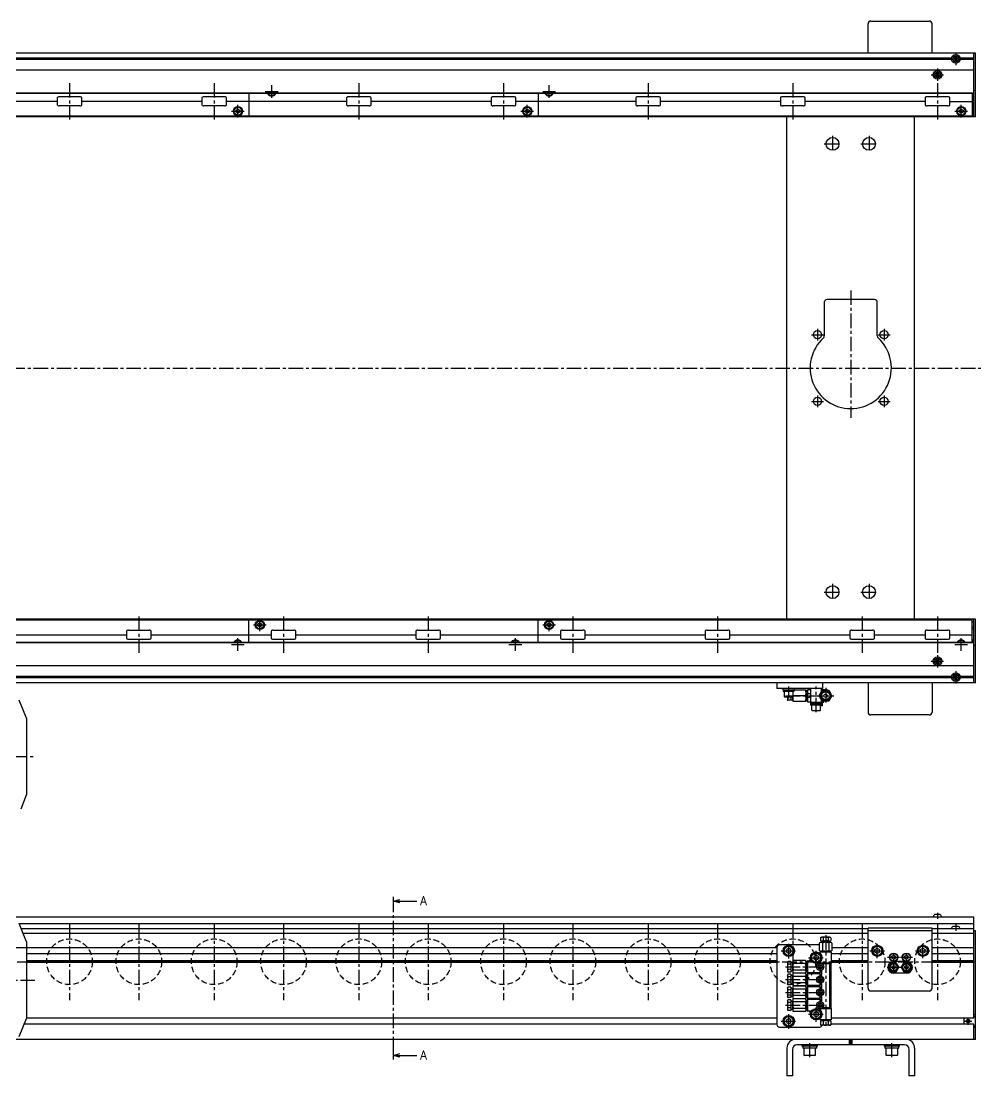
# Model space of a CAD drawing. Extents: x -10 to 2589, y -8 to 1201.
# Drawn here: x 676 to 1722, y 28 to 1183 of the extents above; entities that cross this region are included whole.
import ezdxf

# ---------------------------------------------------------------- set-up
doc = ezdxf.new("R2010")
doc.units = 0
doc.header["$LTSCALE"] = 0.5
doc.linetypes.add('CENTER', pattern=[50.8, 31.75, -6.35, 6.35, -6.35])
doc.linetypes.add('DASHED', pattern=[19.05, 12.7, -6.35])
for name, color, linetype in [('MSM_CENTER', 1, 'CENTER'), ('MSM_CONTINUOUS', 7, 'CONTINUOUS'), ('MSM_DASHED', 4, 'DASHED'), ('MSM_PART_NUMBER', 7, 'CONTINUOUS')]:
    doc.layers.add(name, color=color, linetype=linetype)
doc.styles.get("Standard").update_dxf_attribs({"font": 'txt.shx', "height": 10, "bigfont": 'bigfont.shx'})

# ---------------------------------------------------------------- blocks, each defined once
blk = doc.blocks.new('*U88')
at = {"layer": 'MSM_PART_NUMBER'}
blk.add_text('A', height=10, dxfattribs=at).set_placement((1113.3, 214.9))
blk = doc.blocks.new('*U89')
at = {"layer": 'MSM_PART_NUMBER'}
blk.add_text('A', height=10, dxfattribs=at).set_placement((1113.3, 45.9))

msp = doc.modelspace()

# ---------------------------------------------------------------- linework, layer by layer
at = {"layer": 'MSM_CENTER'}
for p, q in [((1700.3, 1148.8), (1700.3, 1135.3)), ((1693.5, 1142), (1707, 1142)), ((1673.5, 1124.5), (1687, 1124.5)), ((1680.3, 1131.3), (1680.3, 1117.8)), ((729.3, 1115.5), (729.3, 1075.5)), ((887.8, 1115.5), (887.8, 1075.5)), ((950.8, 1099.2), (950.8, 1113.2)), ((1046.3, 1115.5), (1046.3, 1075.5)), ((1204.8, 1115.5), (1204.8, 1075.5)), ((1254.8, 1099.2), (1254.8, 1113.2)), ((1363.3, 1115.5), (1363.3, 1075.5)), ((1521.8, 1115.5), (1521.8, 1075.5)), ((1680.3, 1115.5), (1680.3, 1075.5)), ((943.8, 1106.2), (957.8, 1106.2)), ((1247.8, 1106.2), (1261.8, 1106.2)), ((913.8, 1077.7), (913.8, 1091.8)), ((1230.8, 1077.7), (1230.8, 1091.8)), ((1706.3, 1077.7), (1706.3, 1091.8)), ((906.8, 1084.7), (920.8, 1084.7)), ((1223.8, 1084.7), (1237.8, 1084.7)), ((1699.3, 1084.7), (1713.3, 1084.7)), ((1565.3, 1057.9), (1565.3, 1039.9)), ((1605.3, 1057.9), (1605.3, 1039.9)), ((1556.3, 1048.9), (1574.3, 1048.9)), ((1596.3, 1048.9), (1614.3, 1048.9)), ((1585.3, 888.4), (1585.3, 748.9)), ((1548.8, 846.4), (1548.8, 833.4)), ((1621.8, 846.4), (1621.8, 833.4)), ((1542.3, 839.9), (1555.3, 839.9)), ((1615.3, 839.9), (1628.3, 839.9)), ((359.8, 803.4), (1731.9, 803.4)), ((1542.3, 766.9), (1555.3, 766.9)), ((1548.8, 773.4), (1548.8, 760.4)), ((1615.3, 766.9), (1628.3, 766.9)), ((1621.8, 773.4), (1621.8, 760.4)), ((1565.3, 566.9), (1565.3, 548.9)), ((1605.3, 566.9), (1605.3, 548.9)), ((1556.3, 557.9), (1574.3, 557.9)), ((1596.3, 557.9), (1614.3, 557.9)), ((805.3, 531.3), (805.3, 491.3)), ((930.8, 522), (944.8, 522)), ((937.8, 515), (937.8, 529)), ((963.8, 531.3), (963.8, 491.3)), ((1122.3, 531.3), (1122.3, 491.3)), ((1247.8, 522), (1261.8, 522)), ((1254.8, 515), (1254.8, 529)), ((1280.8, 531.3), (1280.8, 491.3)), ((1439.3, 531.3), (1439.3, 491.3)), ((1597.8, 531.3), (1597.8, 491.3)), ((1680.3, 531.3), (1680.3, 491.3)), ((906.8, 500.5), (920.8, 500.5)), ((913.8, 493.5), (913.8, 507.5)), ((1210.8, 500.5), (1224.8, 500.5)), ((1217.8, 493.5), (1217.8, 507.5)), ((1699.3, 500.5), (1713.3, 500.5)), ((1706.3, 493.5), (1706.3, 507.5)), ((1680.3, 489), (1680.3, 475.5)), ((1673.5, 482.2), (1687, 482.2)), ((1693.5, 464.7), (1707, 464.7)), ((1700.3, 471.5), (1700.3, 458)), ((1517.3, 441.3), (1517.3, 454.4)), ((1547.3, 426.3), (1547.3, 454.4)), ((1557.8, 452.9), (1557.8, 435.9)), ((1513.8, 444.4), (1566.7, 444.4)), ((362.3, 377.7), (692.3, 377.7)), ((1084.3, 55), (1084.3, 215)), ((1680.3, 206.8), (1680.3, 200)), ((729.3, 195), (729.3, 111)), ((805.3, 195), (805.3, 111)), ((887.8, 195), (887.8, 111)), ((963.8, 195), (963.8, 111)), ((1046.3, 195), (1046.3, 111)), ((1122.3, 195), (1122.3, 111)), ((1204.8, 195), (1204.8, 111)), ((1280.8, 195), (1280.8, 111)), ((1363.3, 195), (1363.3, 111)), ((1439.3, 195), (1439.3, 111)), ((1521.8, 195), (1521.8, 111)), ((1597.8, 195), (1597.8, 111)), ((1680.3, 195), (1680.3, 111)), ((1700.3, 193.8), (1700.3, 187)), ((1557.8, 182), (1557.8, 81.5)), ((1509, 165), (1525.5, 165)), ((1517.3, 156.7), (1517.3, 173.3)), ((1547.3, 149.2), (1547.3, 165.8)), ((1606.2, 165), (1622.4, 165)), ((1614.3, 156.9), (1614.3, 173.1)), ((1632.3, 140), (1632.3, 164.6)), ((1646.3, 140), (1646.3, 164.6)), ((1656.2, 165), (1672.4, 165)), ((1664.3, 156.9), (1664.3, 173.1)), ((367.3, 153), (1722.3, 153)), ((1539, 157.5), (1555.5, 157.5)), ((1551.8, 141.5), (1551.8, 153.5)), ((1625.7, 158), (1638.8, 158)), ((1639.7, 158), (1652.8, 158)), ((1513.8, 147.5), (1557.8, 147.5)), ((1551.8, 127.5), (1551.8, 139.5)), ((1625.2, 147), (1653.3, 147)), ((472.3, 133), (692.3, 133)), ((1513.8, 133.5), (1557.8, 133.5)), ((1513.8, 119.5), (1557.8, 119.5)), ((1551.8, 113.5), (1551.8, 125.5)), ((1513.8, 105.5), (1557.8, 105.5)), ((1551.8, 99.5), (1551.8, 111.5)), ((1517.3, 79.7), (1517.3, 96.3)), ((1539, 95.5), (1555.5, 95.5)), ((1547.3, 87.2), (1547.3, 103.8)), ((1509, 88), (1525.5, 88)), ((1709.9, 88), (1717.9, 88)), ((1713.9, 84), (1713.9, 92)), ((1540.3, 48.4), (1540.3, 64)), ((1630.3, 48.4), (1630.3, 64))]:
    msp.add_line(p, q, dxfattribs=at)
at = {"layer": 'MSM_CONTINUOUS'}
for p, q in [((1604.3, 1148.4), (1604.3, 1180.4)), ((1607.3, 1183.4), (1671.3, 1183.4)), ((1674.3, 1148.4), (1674.3, 1180.4)), ((1721.9, 1148.4), (370.7, 1148.4)), ((1720.3, 1148.3), (372.3, 1148.3)), ((1720.3, 1078.4), (1720.3, 1148.4)), ((1721.9, 1078.4), (1721.9, 1148.4)), ((1695.6, 1142.9), (396.9, 1142.9)), ((1695.6, 1141.2), (396.9, 1141.2)), ((1695.5, 1142), (397, 1142)), ((1700.3, 1143.8), (1698.8, 1142.9)), ((1698.8, 1142.9), (1698.8, 1141.2)), ((1698.8, 1141.2), (1700.3, 1140.3)), ((1701.8, 1142.9), (1700.3, 1143.8)), ((1700.3, 1140.3), (1701.8, 1141.2)), ((1701.8, 1141.2), (1701.8, 1142.9)), ((1720.3, 1142.9), (1704.9, 1142.9)), ((1720.3, 1141.2), (1704.9, 1141.2)), ((1720.3, 1142), (1705, 1142)), ((1720.3, 1129.5), (372.3, 1129.5)), ((1679.4, 1126), (1678.5, 1124.5)), ((1678.5, 1124.5), (1679.4, 1123)), ((1679.4, 1126), (1681.1, 1126)), ((1679.4, 1123), (1681.1, 1123)), ((1682, 1124.5), (1681.1, 1126)), ((1681.1, 1123), (1682, 1124.5)), ((1720.3, 1104.1), (372.3, 1104.1)), ((1720.3, 1104.5), (422.3, 1104.5)), ((715.8, 1099.5), (715.8, 1091.5)), ((740.7, 1100.5), (717.8, 1100.5)), ((742.7, 1091.5), (742.7, 1099.5)), ((874.3, 1099.5), (874.3, 1091.5)), ((899.2, 1100.5), (876.3, 1100.5)), ((901.2, 1091.5), (901.2, 1099.5)), ((925.8, 1104.1), (925.8, 1079.4)), ((950.8, 1103.9), (950.4, 1104.1)), ((951.1, 1104.1), (950.8, 1103.9)), ((1032.8, 1099.5), (1032.8, 1091.5)), ((1057.7, 1100.5), (1034.8, 1100.5)), ((1059.7, 1091.5), (1059.7, 1099.5)), ((1191.3, 1099.5), (1191.3, 1091.5)), ((1216.2, 1100.5), (1193.3, 1100.5)), ((1218.2, 1091.5), (1218.2, 1099.5)), ((1242.8, 1104.1), (1242.8, 1079.4)), ((1254.8, 1103.9), (1254.4, 1104.1)), ((1255.1, 1104.1), (1254.8, 1103.9)), ((1349.8, 1099.5), (1349.8, 1091.5)), ((1374.7, 1100.5), (1351.8, 1100.5)), ((1376.7, 1091.5), (1376.7, 1099.5)), ((1508.3, 1099.5), (1508.3, 1091.5)), ((1533.2, 1100.5), (1510.3, 1100.5)), ((1535.2, 1091.5), (1535.2, 1099.5)), ((1666.8, 1099.5), (1666.8, 1091.5)), ((1691.7, 1100.5), (1668.8, 1100.5)), ((1693.7, 1091.5), (1693.7, 1099.5)), ((1718.3, 1104.1), (1718.3, 1079.4)), ((1720.3, 1103.4), (1718.3, 1103.4)), ((1720.3, 1101.4), (1718.3, 1101.4)), ((1721.9, 1107.4), (1720.3, 1107.4)), ((715.8, 1095.5), (584.2, 1095.5)), ((740.7, 1090.5), (717.8, 1090.5)), ((874.3, 1095.5), (742.7, 1095.5)), ((899.2, 1090.5), (876.3, 1090.5)), ((1032.8, 1095.5), (901.2, 1095.5)), ((911.8, 1085.9), (913.8, 1087.1)), ((913.8, 1087.1), (915.8, 1085.9)), ((1057.7, 1090.5), (1034.8, 1090.5)), ((1191.3, 1095.5), (1059.7, 1095.5)), ((1216.2, 1090.5), (1193.3, 1090.5)), ((1349.8, 1095.5), (1218.2, 1095.5)), ((1228.8, 1085.9), (1230.8, 1087.1)), ((1230.8, 1087.1), (1232.8, 1085.9)), ((1374.7, 1090.5), (1351.8, 1090.5)), ((1508.3, 1095.5), (1376.7, 1095.5)), ((1533.2, 1090.5), (1510.3, 1090.5)), ((1666.8, 1095.5), (1535.2, 1095.5)), ((1691.7, 1090.5), (1668.8, 1090.5)), ((1693.7, 1095.5), (1718.3, 1095.5)), ((1704.3, 1085.9), (1706.3, 1087.1)), ((1706.3, 1087.1), (1708.3, 1085.9)), ((1720.3, 1089.4), (1718.3, 1089.4)), ((1720.3, 1087.4), (1718.3, 1087.4)), ((1718.3, 1079.4), (450.3, 1079.4)), ((1721.9, 1078.4), (450.3, 1078.4)), ((911.8, 1083.6), (911.8, 1085.9)), ((913.8, 1082.4), (911.8, 1083.6)), ((915.8, 1083.6), (913.8, 1082.4)), ((915.8, 1085.9), (915.8, 1083.6)), ((1228.8, 1083.6), (1228.8, 1085.9)), ((1230.8, 1082.4), (1228.8, 1083.6)), ((1232.8, 1083.6), (1230.8, 1082.4)), ((1232.8, 1085.9), (1232.8, 1083.6)), ((1515.3, 528.4), (1515.3, 1078.4)), ((1655.3, 528.4), (1655.3, 1078.4)), ((1704.3, 1083.6), (1704.3, 1085.9)), ((1706.3, 1082.4), (1704.3, 1083.6)), ((1708.3, 1083.6), (1706.3, 1082.4)), ((1708.3, 1085.9), (1708.3, 1083.6)), ((1720.3, 1081.9), (1718.3, 1081.9)), ((1611.3, 878.4), (1559.3, 878.4)), ((1556.3, 875.4), (1556.3, 838.5)), ((1614.3, 838.5), (1614.3, 875.4)), ((1721.9, 528.4), (450.3, 528.4)), ((450.3, 527.4), (1718.3, 527.4)), ((925.8, 502.6), (925.8, 527.4)), ((935.8, 523.2), (937.8, 524.4)), ((935.8, 520.9), (935.8, 523.2)), ((937.8, 519.7), (935.8, 520.9)), ((937.8, 524.4), (939.8, 523.2)), ((939.8, 520.9), (937.8, 519.7)), ((939.8, 523.2), (939.8, 520.9)), ((1242.8, 502.6), (1242.8, 527.4)), ((1252.8, 523.2), (1254.8, 524.4)), ((1252.8, 520.9), (1252.8, 523.2)), ((1254.8, 519.7), (1252.8, 520.9)), ((1254.8, 524.4), (1256.8, 523.2)), ((1256.8, 520.9), (1254.8, 519.7)), ((1256.8, 523.2), (1256.8, 520.9)), ((1718.3, 502.6), (1718.3, 527.4)), ((1720.3, 524.9), (1718.3, 524.9)), ((1720.3, 458.4), (1720.3, 528.4)), ((1721.9, 458.4), (1721.9, 528.4)), ((660.2, 511.3), (791.8, 511.3)), ((791.8, 515.3), (791.8, 507.3)), ((793.8, 516.3), (816.7, 516.3)), ((818.7, 507.3), (818.7, 515.3)), ((818.7, 511.3), (950.3, 511.3)), ((950.3, 515.3), (950.3, 507.3)), ((952.3, 516.3), (975.2, 516.3)), ((977.2, 507.3), (977.2, 515.3)), ((977.2, 511.3), (1108.8, 511.3)), ((1108.8, 515.3), (1108.8, 507.3)), ((1110.8, 516.3), (1133.7, 516.3)), ((1135.7, 507.3), (1135.7, 515.3)), ((1135.7, 511.3), (1267.3, 511.3)), ((1267.3, 515.3), (1267.3, 507.3)), ((1269.3, 516.3), (1292.2, 516.3)), ((1294.2, 507.3), (1294.2, 515.3)), ((1294.2, 511.3), (1425.8, 511.3)), ((1425.8, 515.3), (1425.8, 507.3)), ((1427.8, 516.3), (1450.7, 516.3)), ((1452.7, 507.3), (1452.7, 515.3)), ((1452.7, 511.3), (1584.3, 511.3)), ((1584.3, 515.3), (1584.3, 507.3)), ((1586.3, 516.3), (1609.2, 516.3)), ((1611.2, 507.3), (1611.2, 515.3)), ((1611.2, 511.3), (1666.8, 511.3)), ((1666.8, 515.3), (1666.8, 507.3)), ((1668.8, 516.3), (1691.7, 516.3)), ((1693.7, 507.3), (1693.7, 515.3)), ((1693.7, 511.3), (1718.3, 511.3)), ((1720.3, 519.4), (1718.3, 519.4)), ((1720.3, 517.4), (1718.3, 517.4)), ((1720.3, 502.6), (372.3, 502.6)), ((1720.3, 502.2), (422.3, 502.2)), ((793.8, 506.3), (816.7, 506.3)), ((913.4, 502.6), (913.8, 502.9)), ((913.8, 502.9), (914.1, 502.6)), ((952.3, 506.3), (975.2, 506.3)), ((1110.8, 506.3), (1133.7, 506.3)), ((1217.4, 502.6), (1217.8, 502.9)), ((1217.8, 502.9), (1218.1, 502.6)), ((1269.3, 506.3), (1292.2, 506.3)), ((1427.8, 506.3), (1450.7, 506.3)), ((1586.3, 506.3), (1609.2, 506.3)), ((1668.8, 506.3), (1691.7, 506.3)), ((1705.9, 502.6), (1706.3, 502.9)), ((1706.3, 502.9), (1706.6, 502.6)), ((1720.3, 505.4), (1718.3, 505.4)), ((1720.3, 503.4), (1718.3, 503.4)), ((1721.9, 499.4), (1720.3, 499.4)), ((1720.3, 477.2), (372.3, 477.2)), ((1679.4, 483.7), (1678.5, 482.2)), ((1678.5, 482.2), (1679.4, 480.7)), ((1681.1, 483.7), (1679.4, 483.7)), ((1681.1, 480.7), (1679.4, 480.7)), ((1682, 482.2), (1681.1, 483.7)), ((1681.1, 480.7), (1682, 482.2)), ((1695.6, 465.6), (396.9, 465.6)), ((1695.6, 463.9), (396.9, 463.9)), ((1695.5, 464.7), (397, 464.7)), ((1700.3, 466.5), (1698.8, 465.6)), ((1698.8, 465.6), (1698.8, 463.9)), ((1698.8, 463.9), (1700.3, 463)), ((1701.8, 465.6), (1700.3, 466.5)), ((1700.3, 463), (1701.8, 463.9)), ((1701.8, 463.9), (1701.8, 465.6)), ((1720.3, 465.6), (1704.9, 465.6)), ((1720.3, 463.9), (1704.9, 463.9)), ((1720.3, 464.7), (1705, 464.7)), ((1721.9, 458.4), (370.7, 458.4)), ((1720.3, 458.4), (372.3, 458.4)), ((1504.3, 458.4), (1504.3, 452.4)), ((1554.3, 452.4), (1504.3, 452.4)), ((1511, 452.4), (1511, 450.8)), ((1511, 450.8), (1523.5, 450.8)), ((1511.2, 450.8), (1511.2, 449.3)), ((1523.4, 449.3), (1523.4, 450.8)), ((1523.5, 450.8), (1523.5, 452.4)), ((1541.3, 450.9), (1537.8, 450.9)), ((1537.8, 450.9), (1537.8, 437.9)), ((1541.3, 452.4), (1541.3, 437.4)), ((1553.3, 448.6), (1553.3, 452.4)), ((1553.3, 451.4), (1555.8, 451.4)), ((1554.3, 458.4), (1554.3, 452.4)), ((1555.8, 450.6), (1555.8, 451.4)), ((1604.3, 458.4), (1604.3, 426.4)), ((1674.3, 458.4), (1674.3, 426.4)), ((682.3, 419.7), (674.3, 439.7)), ((1511.2, 449.3), (1523.4, 449.3)), ((1512.3, 449.3), (1512.3, 443.8)), ((1512.8, 443.3), (1521.8, 443.3)), ((1515.8, 443.3), (1515.8, 440)), ((1519.8, 439.4), (1515.9, 439.4)), ((1519.8, 443.3), (1519.8, 439.4)), ((1519.8, 440.1), (1521.3, 440.1)), ((1521.3, 443.3), (1521.3, 439.4)), ((1521.3, 439.4), (1521.8, 439.4)), ((1521.8, 443.3), (1521.8, 438.4)), ((1522.3, 443.8), (1522.3, 449.3)), ((1535.7, 444.4), (1522.3, 444.4)), ((1536.3, 450.4), (1523.4, 450.4)), ((1536.3, 450.4), (1536.3, 438.4)), ((1537.8, 449.4), (1536.3, 449.4)), ((1536.3, 439.4), (1537.8, 439.4)), ((1541.3, 446.4), (1537.8, 446.4)), ((1541.3, 442.4), (1537.8, 442.4)), ((1550.8, 444.4), (1554.3, 450.4)), ((1554.3, 438.4), (1550.8, 444.4)), ((1552, 444.4), (1554.9, 449.4)), ((1554.9, 439.4), (1552, 444.4)), ((1553.3, 437.4), (1553.3, 440.2)), ((1554.3, 450.4), (1561.2, 450.4)), ((1554.9, 449.4), (1560.6, 449.4)), ((1560.6, 439.4), (1554.9, 439.4)), ((1560.6, 449.4), (1563.5, 444.4)), ((1563.5, 444.4), (1560.6, 439.4)), ((1561.2, 450.4), (1564.7, 444.4)), ((1564.7, 444.4), (1561.2, 438.4)), ((1521.8, 438.4), (1536.3, 438.4)), ((1537.8, 437.9), (1541.3, 437.9)), ((1541, 437.4), (1555.8, 437.4)), ((1541, 437.4), (1541, 435.8)), ((1541, 435.8), (1553.5, 435.8)), ((1541.2, 435.8), (1541.2, 434.3)), ((1541.2, 434.3), (1553.4, 434.3)), ((1542.3, 434.3), (1542.3, 428.9)), ((1542.9, 428.3), (1551.7, 428.3)), ((1552.3, 428.9), (1552.3, 434.3)), ((1554.3, 433.4), (1552.3, 433.4)), ((1553.4, 434.3), (1553.4, 435.8)), ((1553.5, 435.8), (1553.5, 437.4)), ((1553.5, 436.4), (1553.8, 436.4)), ((1553.8, 433.4), (1553.8, 436.4)), ((1561.2, 438.4), (1554.3, 438.4)), ((1554.3, 433.4), (1554.3, 437.4)), ((1555.8, 437.4), (1555.8, 438.4)), ((682.3, 419.7), (682.3, 335.7)), ((1671.3, 423.4), (1607.3, 423.4)), ((676.3, 320.7), (682.3, 335.7)), ((1084.3, 215), (1084.3, 224)), ((1084.3, 219.5), (1091.3, 221.4)), ((1084.3, 219.5), (1109.9, 219.5)), ((1091.3, 217.6), (1084.3, 219.5)), ((1720.3, 202), (372.3, 202)), ((1683.4, 204.8), (1677.1, 204.8)), ((1720.3, 91.3), (1720.3, 202)), ((682.3, 175), (674.3, 195)), ((1720.3, 194.6), (674.4, 194.6)), ((1604.3, 189), (676.7, 189)), ((1674.3, 190), (1604.3, 190)), ((1604.3, 124), (1604.3, 190)), ((1674.3, 187), (1604.3, 187)), ((1674.3, 124), (1674.3, 190)), ((1720.3, 189), (1674.3, 189)), ((1703.4, 191.8), (1697.1, 191.8)), ((1721.9, 187), (1720.3, 187)), ((1721.9, 68), (1721.9, 187)), ((1604.3, 184), (678.7, 184)), ((682.3, 175), (682.3, 91)), ((1550.8, 173.5), (1550.8, 165.5)), ((1552, 179.2), (1552, 176.3)), ((1563, 174.5), (1552.6, 174.5)), ((1562.2, 180), (1553.4, 180)), ((1553.5, 176), (1553.5, 174.5)), ((1553.5, 176), (1562, 176)), ((1554.3, 173.5), (1554.3, 165.5)), ((1554.9, 179.2), (1554.9, 176.3)), ((1560.6, 179.2), (1560.6, 176.3)), ((1561.2, 173.5), (1561.2, 165.5)), ((1562, 174.5), (1562, 176)), ((1563.5, 179.2), (1563.5, 176.3)), ((1564.7, 173.5), (1564.7, 165.5)), ((1720.3, 184), (1674.3, 184)), ((1504.3, 168.2), (667.3, 168.2)), ((1504.3, 168.5), (1504.3, 84.5)), ((1550.8, 171.5), (1507.3, 171.5)), ((1517.3, 167.9), (1514.8, 166.4)), ((1514.8, 166.4), (1514.8, 163.6)), ((1514.8, 163.6), (1517.3, 162.1)), ((1519.8, 166.4), (1517.3, 167.9)), ((1517.3, 162.1), (1519.8, 163.6)), ((1519.8, 163.6), (1519.8, 166.4)), ((1551.3, 163.5), (1551.3, 162.3)), ((1564.3, 163.5), (1551.3, 163.5)), ((1563, 164.5), (1552.6, 164.5)), ((1552.8, 164.5), (1552.8, 163.5)), ((1562.8, 163.5), (1562.8, 164.5)), ((1564.3, 151.5), (1564.3, 163.5)), ((1604.3, 168.2), (1564.7, 168.2)), ((1611.8, 166.4), (1614.3, 167.9)), ((1611.8, 163.6), (1611.8, 166.4)), ((1614.3, 162.1), (1611.8, 163.6)), ((1614.3, 167.9), (1616.8, 166.4)), ((1616.8, 163.6), (1614.3, 162.1)), ((1616.8, 163.6), (1616.8, 166.4)), ((1661.8, 166.4), (1664.3, 167.9)), ((1661.8, 163.6), (1661.8, 166.4)), ((1664.3, 162.1), (1661.8, 163.6)), ((1664.3, 167.9), (1666.8, 166.4)), ((1666.8, 163.6), (1664.3, 162.1)), ((1666.8, 163.6), (1666.8, 166.4)), ((1720.3, 168.2), (1674.3, 168.2)), ((1504.3, 161.8), (682.3, 161.8)), ((1504.3, 153.9), (682.3, 153.9)), ((1504.3, 153), (682.3, 153)), ((1504.3, 152.1), (682.3, 152.1)), ((1515.8, 151.9), (1515.8, 143.1)), ((1519.8, 153.3), (1516.6, 153.3)), ((1519.8, 150.4), (1516.6, 150.4)), ((1519.8, 153.3), (1519.8, 141.7)), ((1521.3, 151.8), (1519.8, 151.8)), ((1521.8, 152.5), (1521.3, 152.5)), ((1521.3, 152.5), (1521.3, 142.5)), ((1522.3, 154.4), (1521.8, 153.5)), ((1521.8, 153.5), (1521.8, 141.5)), ((1535.7, 154.4), (1522.3, 154.4)), ((1535.7, 151), (1522.3, 151)), ((1536.3, 153.5), (1535.7, 154.4)), ((1536.3, 153.5), (1536.3, 141.5)), ((1537.8, 152.5), (1536.3, 152.5)), ((1537.8, 154), (1537.8, 99)), ((1538.3, 154), (1537.8, 154)), ((1542.3, 153.7), (1537.8, 153.7)), ((1547.3, 160.4), (1544.8, 158.9)), ((1544.8, 158.9), (1544.8, 156.1)), ((1544.8, 156.1), (1547.3, 154.6)), ((1549.8, 158.9), (1547.3, 160.4)), ((1547.3, 154.6), (1549.8, 156.1)), ((1549.8, 156.1), (1549.8, 158.9)), ((1551.6, 153), (1551.6, 151.5)), ((1552.6, 151.5), (1552.8, 151.4)), ((1564.3, 151.5), (1552.6, 151.5)), ((1562.3, 150.6), (1554.2, 150.6)), ((1562.3, 150.6), (1563.8, 151.4)), ((1562.3, 102.4), (1562.3, 150.6)), ((1563.8, 151.2), (1564.3, 151.5)), ((1563.8, 101.6), (1563.8, 151.4)), ((1604.3, 161.8), (1564.3, 161.8)), ((1604.3, 153.9), (1564.3, 153.9)), ((1604.3, 153), (1564.3, 153)), ((1604.3, 152.1), (1564.3, 152.1)), ((1629.3, 152), (1626.4, 147)), ((1626.8, 150.5), (1626.8, 147.5)), ((1627.6, 147), (1629.9, 151)), ((1635.2, 152), (1629.3, 152)), ((1629.9, 151), (1634.6, 151)), ((1630.3, 159.2), (1632.3, 160.3)), ((1630.3, 156.8), (1630.3, 159.2)), ((1632.3, 155.7), (1630.3, 156.8)), ((1632.3, 160.3), (1634.3, 159.2)), ((1634.3, 156.8), (1632.3, 155.7)), ((1633.2, 153.5), (1645.3, 153.5)), ((1634.3, 156.8), (1634.3, 159.2)), ((1634.6, 151), (1636.9, 147)), ((1638.1, 147), (1635.2, 152)), ((1643.3, 152), (1640.4, 147)), ((1641.6, 147), (1643.9, 151)), ((1649.2, 152), (1643.3, 152)), ((1643.9, 151), (1648.6, 151)), ((1644.3, 159.2), (1646.3, 160.3)), ((1644.3, 156.8), (1644.3, 159.2)), ((1646.3, 155.7), (1644.3, 156.8)), ((1646.3, 160.3), (1648.3, 159.2)), ((1648.3, 156.8), (1646.3, 155.7)), ((1648.3, 156.8), (1648.3, 159.2)), ((1648.6, 151), (1650.9, 147)), ((1652.1, 147), (1649.2, 152)), ((1651.8, 147.5), (1651.8, 150.5)), ((1720.3, 161.8), (1674.3, 161.8)), ((1720.3, 153.9), (1674.3, 153.9)), ((1720.3, 153), (1674.3, 153)), ((1720.3, 152.1), (1674.3, 152.1)), ((1519.8, 144.6), (1516.6, 144.6)), ((1519.8, 141.7), (1516.6, 141.7)), ((1519.8, 139.3), (1516.6, 139.3)), ((1519.8, 143.2), (1521.3, 143.2)), ((1519.8, 139.3), (1519.8, 127.7)), ((1521.3, 142.5), (1521.8, 142.5)), ((1521.8, 141.5), (1522.3, 140.6)), ((1522.3, 140.4), (1521.8, 139.5)), ((1521.8, 139.5), (1521.8, 127.5)), ((1535.7, 144), (1522.3, 144)), ((1535.7, 140.6), (1522.3, 140.6)), ((1535.7, 140.4), (1522.3, 140.4)), ((1535.7, 140.6), (1536.3, 141.5)), ((1536.3, 139.5), (1535.7, 140.4)), ((1536.3, 142.5), (1537.8, 142.5)), ((1536.3, 139.5), (1536.3, 127.5)), ((1537.8, 141.3), (1551.6, 141.3)), ((1551.6, 139.7), (1537.8, 139.7)), ((1553.8, 149), (1549.8, 149)), ((1549.8, 146), (1553.8, 146)), ((1551.6, 143.5), (1551.6, 141.3)), ((1551.6, 139.7), (1551.6, 137.5)), ((1553.6, 143.9), (1553.2, 142.9)), ((1553.2, 142.9), (1553.2, 138.1)), ((1626.4, 147), (1629.3, 142)), ((1626.8, 146.5), (1626.8, 143.5)), ((1629.9, 143), (1627.6, 147)), ((1629.3, 142), (1635.2, 142)), ((1634.6, 143), (1629.9, 143)), ((1646.3, 140.5), (1632.3, 140.5)), ((1636.9, 147), (1634.6, 143)), ((1635.2, 142), (1638.1, 147)), ((1640.4, 147), (1643.3, 142)), ((1643.9, 143), (1641.6, 147)), ((1643.3, 142), (1649.2, 142)), ((1648.6, 143), (1643.9, 143)), ((1650.9, 147), (1648.6, 143)), ((1649.2, 142), (1652.1, 147)), ((1651.8, 149.8), (1652, 150)), ((1652.1, 149.8), (1651.8, 149.5)), ((1651.8, 143.5), (1651.8, 146.5)), ((1515.8, 137.9), (1515.8, 129.1)), ((1519.8, 136.4), (1516.6, 136.4)), ((1519.8, 130.6), (1516.6, 130.6)), ((1519.8, 127.7), (1516.6, 127.7)), ((1521.3, 137.8), (1519.8, 137.8)), ((1519.8, 129.2), (1521.3, 129.2)), ((1521.8, 138.5), (1521.3, 138.5)), ((1521.3, 138.5), (1521.3, 128.5)), ((1521.3, 128.5), (1521.8, 128.5)), ((1521.8, 127.5), (1522.3, 126.6)), ((1535.7, 137), (1522.3, 137)), ((1535.7, 130), (1522.3, 130)), ((1535.7, 126.6), (1536.3, 127.5)), ((1537.8, 138.5), (1536.3, 138.5)), ((1536.3, 128.5), (1537.8, 128.5)), ((1537.8, 127.3), (1551.6, 127.3)), ((1553.8, 135), (1549.8, 135)), ((1549.8, 132), (1553.8, 132)), ((1551.6, 129.5), (1551.6, 127.3)), ((1553.2, 128.9), (1553.2, 124.1)), ((1515.8, 123.9), (1515.8, 115.1)), ((1519.8, 125.3), (1516.6, 125.3)), ((1519.8, 122.4), (1516.6, 122.4)), ((1519.8, 116.6), (1516.6, 116.6)), ((1519.8, 125.3), (1519.8, 113.7)), ((1521.3, 123.8), (1519.8, 123.8)), ((1521.8, 124.5), (1521.3, 124.5)), ((1521.3, 124.5), (1521.3, 114.5)), ((1522.3, 126.4), (1521.8, 125.5)), ((1521.8, 125.5), (1521.8, 113.5)), ((1535.7, 126.6), (1522.3, 126.6)), ((1535.7, 126.4), (1522.3, 126.4)), ((1535.7, 123), (1522.3, 123)), ((1535.7, 116), (1522.3, 116)), ((1536.3, 125.5), (1535.7, 126.4)), ((1536.3, 125.5), (1536.3, 113.5)), ((1537.8, 124.5), (1536.3, 124.5)), ((1551.6, 125.7), (1537.8, 125.7)), ((1553.8, 121), (1549.8, 121)), ((1549.8, 118), (1553.8, 118)), ((1551.6, 125.7), (1551.6, 123.5)), ((1671.3, 121), (1607.3, 121)), ((1515.8, 109.9), (1515.8, 101.1)), ((1519.8, 113.7), (1516.6, 113.7)), ((1519.8, 111.3), (1516.6, 111.3)), ((1519.8, 108.4), (1516.6, 108.4)), ((1519.8, 115.2), (1521.3, 115.2)), ((1519.8, 111.3), (1519.8, 99.7)), ((1521.3, 109.8), (1519.8, 109.8)), ((1521.3, 114.5), (1521.8, 114.5)), ((1521.8, 110.5), (1521.3, 110.5)), ((1521.3, 110.5), (1521.3, 100.5)), ((1521.8, 113.5), (1522.3, 112.6)), ((1522.3, 112.4), (1521.8, 111.5)), ((1521.8, 111.5), (1521.8, 99.5)), ((1535.7, 112.6), (1522.3, 112.6)), ((1535.7, 112.4), (1522.3, 112.4)), ((1535.7, 109), (1522.3, 109)), ((1535.7, 112.6), (1536.3, 113.5)), ((1536.3, 111.5), (1535.7, 112.4)), ((1536.3, 114.5), (1537.8, 114.5)), ((1536.3, 111.5), (1536.3, 99.5)), ((1537.8, 110.5), (1536.3, 110.5)), ((1537.8, 113.3), (1551.6, 113.3)), ((1551.6, 111.7), (1537.8, 111.7)), ((1553.8, 107), (1549.8, 107)), ((1549.8, 104), (1553.8, 104)), ((1551.6, 115.5), (1551.6, 113.3)), ((1551.6, 111.7), (1551.6, 109.5)), ((1553.2, 114.9), (1553.2, 110.1)), ((1519.8, 102.6), (1516.6, 102.6)), ((1519.8, 99.7), (1516.6, 99.7)), ((1519.8, 101.2), (1521.3, 101.2)), ((1521.3, 100.5), (1521.8, 100.5)), ((1521.8, 99.5), (1522.3, 98.6)), ((1535.7, 102), (1522.3, 102)), ((1535.7, 98.6), (1522.3, 98.6)), ((1535.7, 98.6), (1536.3, 99.5)), ((1536.3, 100.5), (1537.8, 100.5)), ((1537.8, 99.3), (1542.3, 99.3)), ((1537.8, 99), (1538.3, 99)), ((1547.3, 98.4), (1544.8, 96.9)), ((1544.8, 96.9), (1544.8, 94.1)), ((1544.8, 94.1), (1547.3, 92.6)), ((1549.8, 96.9), (1547.3, 98.4)), ((1547.3, 92.6), (1549.8, 94.1)), ((1549.8, 94.1), (1549.8, 96.9)), ((1551.6, 101.5), (1551.6, 100)), ((1552.6, 101.5), (1552.8, 101.6)), ((1564.3, 101.5), (1552.6, 101.5)), ((1562.3, 102.4), (1554.2, 102.4)), ((1563.8, 101.6), (1562.3, 102.4)), ((1564.3, 101.5), (1563.8, 101.8)), ((1564.3, 89.5), (1564.3, 101.5)), ((1721.9, 95), (1720.3, 95)), ((1720.3, 93), (1721.9, 93)), ((674.3, 71), (682.3, 91)), ((1504.3, 84.8), (679.8, 84.8)), ((1504.3, 91.3), (682.3, 91.3)), ((1507.3, 81.5), (1551.3, 81.5)), ((1517.3, 90.9), (1514.8, 89.4)), ((1514.8, 89.4), (1514.8, 86.6)), ((1514.8, 86.6), (1517.3, 85.1)), ((1519.8, 89.4), (1517.3, 90.9)), ((1517.3, 85.1), (1519.8, 86.6)), ((1519.8, 86.6), (1519.8, 89.4)), ((1551.3, 90.7), (1551.3, 89.5)), ((1564.3, 89.5), (1551.3, 89.5)), ((1552.8, 88.5), (1552, 88.1)), ((1552, 88.1), (1552, 83.9)), ((1552, 83.9), (1552.8, 83.5)), ((1552.8, 89.5), (1552.8, 88.5)), ((1562.8, 88.5), (1552.8, 88.5)), ((1562.8, 83.5), (1552.8, 83.5)), ((1554.9, 88.1), (1554.9, 83.9)), ((1560.6, 88.1), (1560.6, 83.9)), ((1562.8, 88.5), (1562.8, 89.5)), ((1563.5, 88.1), (1562.8, 88.5)), ((1562.8, 83.5), (1563.5, 83.9)), ((1563.5, 88.1), (1563.5, 83.9)), ((1720.3, 84.8), (1563.5, 84.8)), ((1720.3, 91.3), (1564.3, 91.3)), ((1709.3, 90), (1709.3, 86)), ((1713.3, 89), (1712.7, 88)), ((1712.7, 88), (1713.3, 87)), ((1714.4, 89), (1713.3, 89)), ((1713.3, 87), (1714.4, 87)), ((1715, 88), (1714.4, 89)), ((1714.4, 87), (1715, 88)), ((1720.3, 68), (1720.3, 84.8)), ((1720.3, 83), (1721.9, 83)), ((1721.9, 81), (1720.3, 81)), ((1721.9, 68), (472.3, 68)), ((1515.3, 58.5), (1515.3, 28)), ((1644.3, 62), (1526.3, 62)), ((1531.8, 62), (1531.8, 60.4)), ((1548.8, 60.4), (1531.8, 60.4)), ((1532.6, 60.4), (1532.6, 58.4)), ((1548, 58.4), (1532.6, 58.4)), ((1533.8, 58.4), (1533.8, 51.2)), ((1546.8, 51.2), (1546.8, 58.4)), ((1548, 58.4), (1548, 60.4)), ((1548.8, 60.4), (1548.8, 62)), ((1583.8, 62), (1583.8, 68)), ((1585.3, 62), (1585.3, 68)), ((1586.8, 62), (1586.8, 68)), ((1621.8, 62), (1621.8, 60.4)), ((1638.8, 60.4), (1621.8, 60.4)), ((1622.6, 60.4), (1622.6, 58.4)), ((1638, 58.4), (1622.6, 58.4)), ((1623.8, 58.4), (1623.8, 51.2)), ((1636.8, 51.2), (1636.8, 58.4)), ((1638, 58.4), (1638, 60.4)), ((1638.8, 60.4), (1638.8, 62)), ((1655.3, 58.5), (1655.3, 28)), ((1084.3, 46), (1084.3, 55)), ((1084.3, 50.5), (1091.3, 52.4)), ((1091.3, 48.6), (1084.3, 50.5)), ((1084.3, 50.5), (1109.9, 50.5)), ((1521.3, 57), (1521.3, 28)), ((1546, 50.4), (1534.6, 50.4)), ((1636, 50.4), (1624.6, 50.4)), ((1649.3, 28), (1649.3, 57)), ((1521.3, 28), (1515.3, 28)), ((1655.3, 28), (1649.3, 28))]:
    msp.add_line(p, q, dxfattribs=at)
for centre, radius in [((1700.3, 1142), 4.75), ((1700.3, 1142), 3.13), ((1680.3, 1124.5), 4.75), ((1680.3, 1124.5), 3.13), ((913.8, 1084.7), 5), ((913.8, 1084.7), 4.25), ((1230.8, 1084.7), 5), ((1230.8, 1084.7), 4.25), ((1706.3, 1084.7), 5), ((1706.3, 1084.7), 4.25), ((1565.3, 1048.9), 7), ((1605.3, 1048.9), 7), ((1548.8, 839.9), 4.5), ((1621.8, 839.9), 4.5), ((1548.8, 766.9), 4.5), ((1621.8, 766.9), 4.5), ((1565.3, 557.9), 7), ((1605.3, 557.9), 7), ((937.8, 522), 5), ((937.8, 522), 4.25), ((1254.8, 522), 5), ((1254.8, 522), 4.25), ((1680.3, 482.2), 4.75), ((1680.3, 482.2), 3.13), ((1700.3, 464.7), 4.75), ((1700.3, 464.7), 3.13), ((1557.8, 444.4), 4.4), ((1557.8, 444.4), 2), ((1517.3, 165), 6.25), ((1517.3, 165), 6.1), ((1517.3, 165), 5), ((1547.3, 157.5), 6.25), ((1547.3, 157.5), 6.1), ((1547.3, 157.5), 5), ((1614.3, 165), 6.1), ((1614.3, 165), 5), ((1632.3, 158), 4.6), ((1632.3, 158), 4.25), ((1646.3, 158), 4.6), ((1646.3, 158), 4.25), ((1664.3, 165), 6.1), ((1664.3, 165), 5), ((1551.8, 147.5), 4), ((1632.3, 147), 3.9), ((1646.3, 147), 3.9), ((1551.8, 147.5), 2.5), ((1632.3, 147), 2), ((1646.3, 147), 2), ((1551.8, 133.5), 4), ((1551.8, 133.5), 2.5), ((1551.8, 119.5), 4), ((1551.8, 119.5), 2.5), ((1551.8, 105.5), 4), ((1551.8, 105.5), 2.5), ((1517.3, 88), 6.25), ((1517.3, 88), 6.1), ((1517.3, 88), 5), ((1547.3, 95.5), 6.25), ((1547.3, 95.5), 6.1), ((1547.3, 95.5), 5), ((1713.9, 88), 2), ((1713.9, 88), 1.6)]:
    msp.add_circle(centre, radius, dxfattribs=at)
for centre, radius, start, end in [((1607.3, 1180.4), 3, 90, 180), ((1671.3, 1180.4), 3, 0, 90), ((716.7, 1099.4), 0.882, 115.5328, 172.1027), ((717.8, 1097.1), 3.41, 89.6687, 115.2454), ((740.7, 1097.1), 3.41, 64.7546, 90.3313), ((741.8, 1099.4), 0.882, 7.8973, 64.4672), ((875.2, 1099.4), 0.882, 115.5328, 172.1027), ((876.3, 1097.1), 3.41, 89.6687, 115.2454), ((899.2, 1097.1), 3.41, 64.7546, 90.3313), ((900.3, 1099.4), 0.882, 7.8973, 64.4672), ((950.8, 1106.2), 5, 204.8346, 335.1654), ((950.8, 1106.2), 4.25, 209.6116, 330.3884), ((1033.7, 1099.4), 0.882, 115.5328, 172.1027), ((1034.8, 1097.1), 3.41, 89.6687, 115.2454), ((1057.7, 1097.1), 3.41, 64.7546, 90.3313), ((1058.8, 1099.4), 0.882, 7.8973, 64.4672), ((1192.2, 1099.4), 0.882, 115.5328, 172.1027), ((1193.3, 1097.1), 3.41, 89.6687, 115.2454), ((1216.2, 1097.1), 3.41, 64.7546, 90.3313), ((1217.3, 1099.4), 0.882, 7.8973, 64.4672), ((1254.8, 1106.2), 5, 204.8346, 335.1654), ((1254.8, 1106.2), 4.25, 209.6116, 330.3884), ((1350.7, 1099.4), 0.882, 115.5328, 172.1027), ((1351.8, 1097.1), 3.41, 89.6687, 115.2454), ((1374.7, 1097.1), 3.41, 64.7546, 90.3313), ((1375.8, 1099.4), 0.882, 7.8973, 64.4672), ((1509.2, 1099.4), 0.882, 115.5328, 172.1027), ((1510.3, 1097.1), 3.41, 89.6687, 115.2454), ((1533.2, 1097.1), 3.41, 64.7546, 90.3313), ((1534.3, 1099.4), 0.882, 7.8973, 64.4672), ((1667.7, 1099.4), 0.882, 115.5328, 172.1027), ((1668.8, 1097.1), 3.41, 89.6687, 115.2454), ((1691.7, 1097.1), 3.41, 64.7546, 90.3313), ((1692.8, 1099.4), 0.882, 7.8973, 64.4672), ((716.7, 1091.6), 0.882, 187.8973, 244.4672), ((717.8, 1093.9), 3.41, 244.7546, 270.3313), ((740.7, 1093.9), 3.41, 269.6687, 295.2454), ((741.8, 1091.6), 0.882, 295.5328, 352.1027), ((875.2, 1091.6), 0.882, 187.8973, 244.4672), ((876.3, 1093.9), 3.41, 244.7546, 270.3313), ((899.2, 1093.9), 3.41, 269.6687, 295.2454), ((900.3, 1091.6), 0.882, 295.5328, 352.1027), ((1033.7, 1091.6), 0.882, 187.8973, 244.4672), ((1034.8, 1093.9), 3.41, 244.7546, 270.3313), ((1057.7, 1093.9), 3.41, 269.6687, 295.2454), ((1058.8, 1091.6), 0.882, 295.5328, 352.1027), ((1192.2, 1091.6), 0.882, 187.8973, 244.4672), ((1193.3, 1093.9), 3.41, 244.7546, 270.3313), ((1216.2, 1093.9), 3.41, 269.6687, 295.2454), ((1217.3, 1091.6), 0.882, 295.5328, 352.1027), ((1350.7, 1091.6), 0.882, 187.8973, 244.4672), ((1351.8, 1093.9), 3.41, 244.7546, 270.3313), ((1374.7, 1093.9), 3.41, 269.6687, 295.2454), ((1375.8, 1091.6), 0.882, 295.5328, 352.1027), ((1509.2, 1091.6), 0.882, 187.8973, 244.4672), ((1510.3, 1093.9), 3.41, 244.7546, 270.3313), ((1533.2, 1093.9), 3.41, 269.6687, 295.2454), ((1534.3, 1091.6), 0.882, 295.5328, 352.1027), ((1667.7, 1091.6), 0.882, 187.8973, 244.4672), ((1668.8, 1093.9), 3.41, 244.7546, 270.3313), ((1691.7, 1093.9), 3.41, 269.6687, 295.2454), ((1692.8, 1091.6), 0.882, 295.5328, 352.1027), ((1559.3, 875.4), 3, 90, 180), ((1611.3, 875.4), 3, 0, 90), ((1585.3, 803.4), 44.5, 132.3521, 47.6479), ((1553.3, 838.5), 3, 312.3521, 360), ((1617.3, 838.5), 3, 180, 227.6479), ((792.7, 515.2), 0.882, 115.5328, 172.1027), ((793.8, 512.9), 3.41, 89.6687, 115.2454), ((816.7, 512.9), 3.41, 64.7546, 90.3313), ((817.8, 515.2), 0.882, 7.8973, 64.4672), ((951.2, 515.2), 0.882, 115.5328, 172.1027), ((952.3, 512.9), 3.41, 89.6687, 115.2454), ((975.2, 512.9), 3.41, 64.7546, 90.3313), ((976.3, 515.2), 0.882, 7.8973, 64.4672), ((1109.7, 515.2), 0.882, 115.5328, 172.1027), ((1110.8, 512.9), 3.41, 89.6687, 115.2454), ((1133.7, 512.9), 3.41, 64.7546, 90.3313), ((1134.8, 515.2), 0.882, 7.8973, 64.4672), ((1268.2, 515.2), 0.882, 115.5328, 172.1027), ((1269.3, 512.9), 3.41, 89.6687, 115.2454), ((1292.2, 512.9), 3.41, 64.7546, 90.3313), ((1293.3, 515.2), 0.882, 7.8973, 64.4672), ((1426.7, 515.2), 0.882, 115.5328, 172.1027), ((1427.8, 512.9), 3.41, 89.6687, 115.2454), ((1450.7, 512.9), 3.41, 64.7546, 90.3313), ((1451.8, 515.2), 0.882, 7.8973, 64.4672), ((1585.2, 515.2), 0.882, 115.5328, 172.1027), ((1586.3, 512.9), 3.41, 89.6687, 115.2454), ((1609.2, 512.9), 3.41, 64.7546, 90.3313), ((1610.3, 515.2), 0.882, 7.8973, 64.4672), ((1667.7, 515.2), 0.882, 115.5328, 172.1027), ((1668.8, 512.9), 3.41, 89.6687, 115.2454), ((1691.7, 512.9), 3.41, 64.7546, 90.3313), ((1692.8, 515.2), 0.882, 7.8973, 64.4672), ((792.7, 507.4), 0.882, 187.8973, 244.4672), ((793.8, 509.7), 3.41, 244.7546, 270.3313), ((816.7, 509.7), 3.41, 269.6687, 295.2454), ((817.8, 507.4), 0.882, 295.5328, 352.1027), ((913.8, 500.5), 5, 24.8346, 155.1654), ((913.8, 500.5), 4.25, 29.6116, 150.3884), ((951.2, 507.4), 0.882, 187.8973, 244.4672), ((952.3, 509.7), 3.41, 244.7546, 270.3313), ((975.2, 509.7), 3.41, 269.6687, 295.2454), ((976.3, 507.4), 0.882, 295.5328, 352.1027), ((1109.7, 507.4), 0.882, 187.8973, 244.4672), ((1110.8, 509.7), 3.41, 244.7546, 270.3313), ((1133.7, 509.7), 3.41, 269.6687, 295.2454), ((1134.8, 507.4), 0.882, 295.5328, 352.1027), ((1217.8, 500.5), 5, 24.8346, 155.1654), ((1217.8, 500.5), 4.25, 29.6116, 150.3884), ((1268.2, 507.4), 0.882, 187.8973, 244.4672), ((1269.3, 509.7), 3.41, 244.7546, 270.3313), ((1292.2, 509.7), 3.41, 269.6687, 295.2454), ((1293.3, 507.4), 0.882, 295.5328, 352.1027), ((1426.7, 507.4), 0.882, 187.8973, 244.4672), ((1427.8, 509.7), 3.41, 244.7546, 270.3313), ((1450.7, 509.7), 3.41, 269.6687, 295.2454), ((1451.8, 507.4), 0.882, 295.5328, 352.1027), ((1585.2, 507.4), 0.882, 187.8973, 244.4672), ((1586.3, 509.7), 3.41, 244.7546, 270.3313), ((1609.2, 509.7), 3.41, 269.6687, 295.2454), ((1610.3, 507.4), 0.882, 295.5328, 352.1027), ((1667.7, 507.4), 0.882, 187.8973, 244.4672), ((1668.8, 509.7), 3.41, 244.7546, 270.3313), ((1691.7, 509.7), 3.41, 269.6687, 295.2454), ((1692.8, 507.4), 0.882, 295.5328, 352.1027), ((1706.3, 500.5), 5, 24.8346, 155.1654), ((1706.3, 500.5), 4.25, 29.6116, 150.3884), ((1557.8, 444.4), 6.5, 67.3801, 112.6199), ((1512.8, 443.8), 0.5, 180, 270), ((1517.3, 440), 1.6, 180.4356, 202.495), ((1520.8, 441.9), 4.91, 163.4223, 210.63), ((1521.8, 443.8), 0.5, 270, 0), ((1530.4, 441.4), 8.67, 166.9784, 200.2562), ((1530.4, 447.4), 8.67, 199.559, 200.2562), ((1530.4, 441.4), 8.67, 159.7438, 160.441), ((1527.6, 447.4), 8.67, 339.7438, 20.2562), ((1527.6, 441.4), 8.67, 339.7438, 20.2562), ((1557.8, 444.4), 5.2, 74.0576, 105.9424), ((1542.9, 428.9), 0.6, 180, 270), ((1551.7, 428.9), 0.6, 270, 360), ((1607.3, 426.4), 3, 180, 270), ((1671.3, 426.4), 3, 270, 0), ((1680.2, 201.1), 4.75, 129.7731, 169.0684), ((1680.3, 201.1), 4.75, 10.9316, 50.2269), ((1700.2, 188.1), 4.75, 129.7731, 169.0684), ((1700.3, 188.1), 4.75, 10.9316, 50.2269), ((1552.6, 172.5), 2, 90.1103, 149.9389), ((1552.2, 172.7), 1.53, 111.5511, 150.3652), ((1552.6, 171), 3.28, 77.03, 107.5801), ((1553.4, 178.4), 1.6, 90.4356, 150.0019), ((1553.1, 178.6), 1.28, 101.2367, 150.0095), ((1553.5, 179.9), 3.9, 247.3775, 270), ((1553.2, 179.5), 3.45, 249.0935, 269.3389), ((1553.4, 177.2), 2.65, 75.4682, 102.7048), ((1553.5, 179.8), 3.76, 264.4656, 290.7762), ((1552.9, 172.7), 1.56, 29.9411, 75.7684), ((1553.8, 178.6), 1.27, 30.0015, 75.5168), ((1557.8, 166.7), 7.63, 63.0096, 116.9904), ((1556.5, 177), 2.75, 97.7045, 127.8864), ((1557.8, 194.2), 18.1, 260.8193, 279.1807), ((1557.8, 169.7), 10.1, 82.1591, 98.9764), ((1558.9, 177), 2.8, 52.0333, 85.178), ((1561.7, 178.6), 1.28, 101.2367, 150.0095), ((1561.9, 179.5), 3.45, 249.0935, 269.3389), ((1562.5, 172.7), 1.53, 111.5511, 150.3652), ((1562.1, 177.2), 2.65, 75.4682, 102.7048), ((1562.2, 179.8), 3.76, 264.4656, 290.7762), ((1562, 179.9), 3.9, 270, 292.6121), ((1563, 171), 3.28, 77.03, 107.5801), ((1562.1, 178.4), 1.6, 29.9981, 89.5644), ((1562.4, 178.6), 1.27, 30.0015, 75.5168), ((1562.9, 172.5), 2, 30.0316, 89.8897), ((1563.3, 172.7), 1.56, 29.9411, 75.7684), ((1507.3, 168.5), 3, 90, 180), ((1552.6, 166.5), 2, 210.0316, 269.8897), ((1552.2, 166.3), 1.56, 209.9411, 255.7684), ((1552.5, 168), 3.28, 257.03, 287.5801), ((1553, 166.3), 1.53, 291.5511, 330.3652), ((1557.8, 172.3), 7.63, 243.0096, 296.9904), ((1562.6, 166.3), 1.56, 209.9411, 255.7684), ((1562.9, 168), 3.28, 257.03, 287.5801), ((1562.9, 166.5), 2, 270.1103, 329.9389), ((1563.3, 166.3), 1.53, 291.5511, 330.3652), ((1517.3, 151.9), 1.6, 119.9981, 179.5644), ((1517.2, 152.2), 1.28, 119.9905, 168.7633), ((1518.5, 151.8), 2.65, 167.2952, 194.5318), ((1517.2, 151.5), 1.27, 194.4832, 239.9985), ((1518.7, 148.7), 2.75, 142.1136, 172.2955), ((1525.2, 152.6), 3.47, 147.6436, 177.9722), ((1639, 155.4), 117.3, 181.3419, 181.4015), ((1525.3, 152.9), 3.56, 184.5339, 212.0949), ((1559.6, 143), 38.2, 167.9644, 172.5206), ((1532.8, 152.6), 3.47, 2.0278, 32.3564), ((1532.7, 152.9), 3.56, 327.9051, 355.4661), ((1498.4, 143), 38.2, 7.4794, 12.0356), ((1419, 155.4), 117.3, 358.5985, 358.6581), ((1538.3, 157), 3, 270, 344.3457), ((1539.8, 146.7), 13.7, 20.5549, 28.5018), ((1632.3, 147), 6.5, 96.3016, 270), ((1632.3, 147), 5.04, 94.0987, 145.9013), ((1632.3, 147), 5.04, 34.0987, 85.9013), ((1646.3, 147), 5.04, 94.0987, 145.9013), ((1646.3, 147), 6.5, 270, 83.6984), ((1646.3, 147), 5.04, 34.0987, 85.9013), ((1517.3, 143.1), 1.6, 180.4356, 240.0019), ((1517.3, 137.9), 1.6, 119.9981, 179.5644), ((1526, 147.5), 10.1, 171.0236, 187.8409), ((1517.2, 143.5), 1.28, 119.9905, 168.7633), ((1518.5, 143.2), 2.65, 167.2952, 194.5318), ((1517.2, 138.2), 1.28, 119.9905, 168.7633), ((1518.8, 146.3), 2.8, 184.822, 217.9667), ((1517.2, 142.8), 1.27, 194.4832, 239.9985), ((1530.1, 147.4), 8.31, 175.7914, 187.9999), ((1535.8, 148), 14.1, 187.355, 196.3931), ((1525.2, 142.2), 3.47, 147.6436, 177.9722), ((1639, 145.1), 117.3, 181.3419, 181.4015), ((1525.3, 142.5), 3.56, 184.5339, 212.0949), ((1525.2, 138.6), 3.47, 147.6436, 177.9722), ((1639, 141.4), 117.3, 181.3419, 181.4015), ((1522.2, 148), 14.1, 343.6069, 352.645), ((1532.8, 142.2), 3.47, 2.0278, 32.3564), ((1532.7, 142.5), 3.56, 327.9051, 355.4661), ((1532.8, 138.6), 3.47, 2.0278, 32.3564), ((1527.9, 147.4), 8.31, 352.0001, 4.2086), ((1419, 145.1), 117.3, 358.5985, 358.6581), ((1419, 141.4), 117.3, 358.5985, 358.6581), ((1547.1, 147.5), 7.64, 305.9792, 323.0464), ((1547.1, 133.5), 7.64, 36.9536, 54.0208), ((1632.3, 147), 5.04, 154.0987, 205.9013), ((1632.3, 147), 5.04, 214.0987, 265.9013), ((1632.3, 147), 5.04, 274.0987, 325.9013), ((1632.3, 147), 5.04, 334.0987, 25.9013), ((1646.3, 147), 5.04, 154.0987, 205.9013), ((1646.3, 147), 5.04, 214.0987, 265.9013), ((1646.3, 147), 5.04, 274.0987, 325.9013), ((1646.3, 147), 5.04, 334.0987, 25.9013), ((1517.3, 129.1), 1.6, 180.4356, 240.0019), ((1518.5, 137.8), 2.65, 167.2952, 194.5318), ((1526, 133.5), 10.1, 171.0236, 187.8409), ((1517.2, 129.5), 1.28, 119.9905, 168.7633), ((1518.5, 129.2), 2.65, 167.2952, 194.5318), ((1517.2, 137.5), 1.27, 194.4832, 239.9985), ((1518.7, 134.7), 2.75, 142.1136, 172.2955), ((1518.8, 132.3), 2.8, 184.822, 217.9667), ((1517.2, 128.8), 1.27, 194.4832, 239.9985), ((1530.1, 133.4), 8.31, 175.7914, 187.9999), ((1525.3, 138.9), 3.56, 184.5339, 212.0949), ((1559.6, 129), 38.2, 167.9644, 172.5206), ((1535.8, 134), 14.1, 187.355, 196.3931), ((1525.2, 128.2), 3.47, 147.6436, 177.9722), ((1639, 131.1), 117.3, 181.3419, 181.4015), ((1525.3, 128.5), 3.56, 184.5339, 212.0949), ((1532.7, 138.9), 3.56, 327.9051, 355.4661), ((1498.4, 129), 38.2, 7.4794, 12.0356), ((1522.2, 134), 14.1, 343.6069, 352.645), ((1532.8, 128.2), 3.47, 2.0278, 32.3564), ((1532.7, 128.5), 3.56, 327.9051, 355.4661), ((1527.9, 133.4), 8.31, 352.0001, 4.2086), ((1419, 131.1), 117.3, 358.5985, 358.6581), ((1547.1, 133.5), 7.64, 305.9792, 323.0464), ((1259.1, 25.2), 315, 20.7943, 20.9943), ((1541.1, 134.1), 13.1, 336.6998, 341.5116), ((1517.3, 123.9), 1.6, 119.9981, 179.5644), ((1517.2, 124.2), 1.28, 119.9905, 168.7633), ((1518.5, 123.8), 2.65, 167.2952, 194.5318), ((1526, 119.5), 10.1, 171.0236, 187.8409), ((1517.2, 115.5), 1.28, 119.9905, 168.7633), ((1518.5, 115.2), 2.65, 167.2952, 194.5318), ((1517.2, 123.5), 1.27, 194.4832, 239.9985), ((1518.7, 120.7), 2.75, 142.1136, 172.2955), ((1518.8, 118.3), 2.8, 184.822, 217.9667), ((1530.1, 119.4), 8.31, 175.7914, 187.9999), ((1525.2, 124.6), 3.47, 147.6436, 177.9722), ((1639, 127.4), 117.3, 181.3419, 181.4015), ((1525.3, 124.9), 3.56, 184.5339, 212.0949), ((1559.6, 115), 38.2, 167.9644, 172.5206), ((1535.8, 120), 14.1, 187.355, 196.3931), ((1525.2, 114.2), 3.47, 147.6436, 177.9722), ((1532.8, 124.6), 3.47, 2.0278, 32.3564), ((1532.7, 124.9), 3.56, 327.9051, 355.4661), ((1498.4, 115), 38.2, 7.4794, 12.0356), ((1522.2, 120), 14.1, 343.6069, 352.645), ((1532.8, 114.2), 3.47, 2.0278, 32.3564), ((1419, 127.4), 117.3, 358.5985, 358.6581), ((1527.9, 119.4), 8.31, 352.0001, 4.2086), ((1547.1, 119.5), 7.64, 36.9536, 54.0208), ((1259.1, 11.2), 315, 20.7943, 20.9943), ((1541.1, 120.1), 13.1, 336.6998, 341.5116), ((1607.3, 124), 3, 180, 270), ((1671.3, 124), 3, 270, 0), ((1517.3, 115.1), 1.6, 180.4356, 240.0019), ((1517.3, 109.9), 1.6, 119.9981, 179.5644), ((1517.2, 110.2), 1.28, 119.9905, 168.7633), ((1518.5, 109.8), 2.65, 167.2952, 194.5318), ((1526, 105.5), 10.1, 171.0236, 187.8409), ((1517.2, 114.8), 1.27, 194.4832, 239.9985), ((1517.2, 109.5), 1.27, 194.4832, 239.9985), ((1518.7, 106.7), 2.75, 142.1136, 172.2955), ((1518.8, 104.3), 2.8, 184.822, 217.9667), ((1530.1, 105.4), 8.31, 175.7914, 187.9999), ((1639, 117.1), 117.3, 181.3419, 181.4015), ((1525.3, 114.5), 3.56, 184.5339, 212.0949), ((1525.2, 110.6), 3.47, 147.6436, 177.9722), ((1639, 113.4), 117.3, 181.3419, 181.4015), ((1525.3, 110.9), 3.56, 184.5339, 212.0949), ((1559.6, 101), 38.2, 167.9644, 172.5206), ((1535.8, 106), 14.1, 187.355, 196.3931), ((1532.7, 114.5), 3.56, 327.9051, 355.4661), ((1532.8, 110.6), 3.47, 2.0278, 32.3564), ((1532.7, 110.9), 3.56, 327.9051, 355.4661), ((1498.4, 101), 38.2, 7.4794, 12.0356), ((1522.2, 106), 14.1, 343.6069, 352.645), ((1419, 117.1), 117.3, 358.5985, 358.6581), ((1419, 113.4), 117.3, 358.5985, 358.6581), ((1527.9, 105.4), 8.31, 352.0001, 4.2086), ((1547.1, 119.5), 7.64, 305.9792, 323.0464), ((1547.1, 105.5), 7.64, 36.9536, 54.0208), ((1541.1, 104.9), 13.1, 18.4905, 23.2981), ((1517.3, 101.1), 1.6, 180.4356, 240.0019), ((1517.2, 101.5), 1.28, 119.9905, 168.7633), ((1518.5, 101.2), 2.65, 167.2952, 194.5318), ((1517.2, 100.8), 1.27, 194.4832, 239.9985), ((1525.2, 100.2), 3.47, 147.6436, 177.9722), ((1639, 103.1), 117.3, 181.3419, 181.4015), ((1525.3, 100.5), 3.56, 184.5339, 212.0949), ((1532.8, 100.2), 3.47, 2.0278, 32.3564), ((1532.7, 100.5), 3.56, 327.9051, 355.4661), ((1419, 103.1), 117.3, 358.5985, 358.6581), ((1538.3, 96), 3, 15.6543, 90), ((1539.8, 106.3), 13.6, 331.474, 339.4565), ((1507.3, 84.5), 3, 180, 270), ((1551.3, 84.5), 3, 270, 340.5288), ((1554.1, 83.9), 4.66, 103.9794, 117.2198), ((1554.1, 88.1), 4.66, 242.7802, 256.0206), ((1553.6, 85.7), 2.81, 94.3884, 103.4565), ((1553.6, 86.3), 2.81, 256.5435, 265.6116), ((1553.3, 85.6), 2.89, 57.6436, 87.9722), ((1553.3, 86.4), 2.89, 272.0278, 302.3564), ((1557.9, 77.7), 10.8, 91.0424, 106.5456), ((1557.9, 94.3), 10.8, 253.4544, 268.9576), ((1557.7, 78.6), 9.89, 72.7151, 89.697), ((1557.7, 93.4), 9.89, 270.303, 287.2849), ((1562.2, 85.6), 2.89, 92.0278, 122.3564), ((1562.2, 86.4), 2.89, 237.6436, 267.9722), ((1561.9, 85.7), 2.81, 76.5435, 85.6116), ((1561.9, 86.3), 2.81, 274.3884, 283.4565), ((1561.4, 83.9), 4.66, 62.7802, 76.0206), ((1561.4, 88.1), 4.66, 283.9794, 297.2198), ((1712.3, 90), 3, 155.3757, 180), ((1712.3, 86), 3, 180, 204.6243), ((1524.8, 58.5), 9.5, 90, 180), ((1526.3, 57), 5, 90, 180), ((1644.3, 57), 5, 0, 90), ((1645.8, 58.5), 9.5, 0, 90), ((1534.6, 51.2), 0.8, 180, 270), ((1546, 51.2), 0.8, 270, 0), ((1624.6, 51.2), 0.8, 180, 270), ((1636, 51.2), 0.8, 270, 0)]:
    msp.add_arc(centre, radius, start, end, dxfattribs=at)
at = {"layer": 'MSM_DASHED'}
for centre in [(729.3, 153), (805.3, 153), (887.8, 153), (963.8, 153), (1046.3, 153), (1122.3, 153), (1204.8, 153), (1280.8, 153), (1363.3, 153), (1439.3, 153), (1521.8, 153), (1597.8, 153), (1680.3, 153)]:
    msp.add_circle(centre, 25, dxfattribs=at)

# ---------------------------------------------------------------- block references
at = {"layer": 'MSM_CONTINUOUS'}
for name in ['*U88', '*U89']:
    msp.add_blockref(name, (0, 0), dxfattribs=at)

doc.saveas('drawing.dxf')
